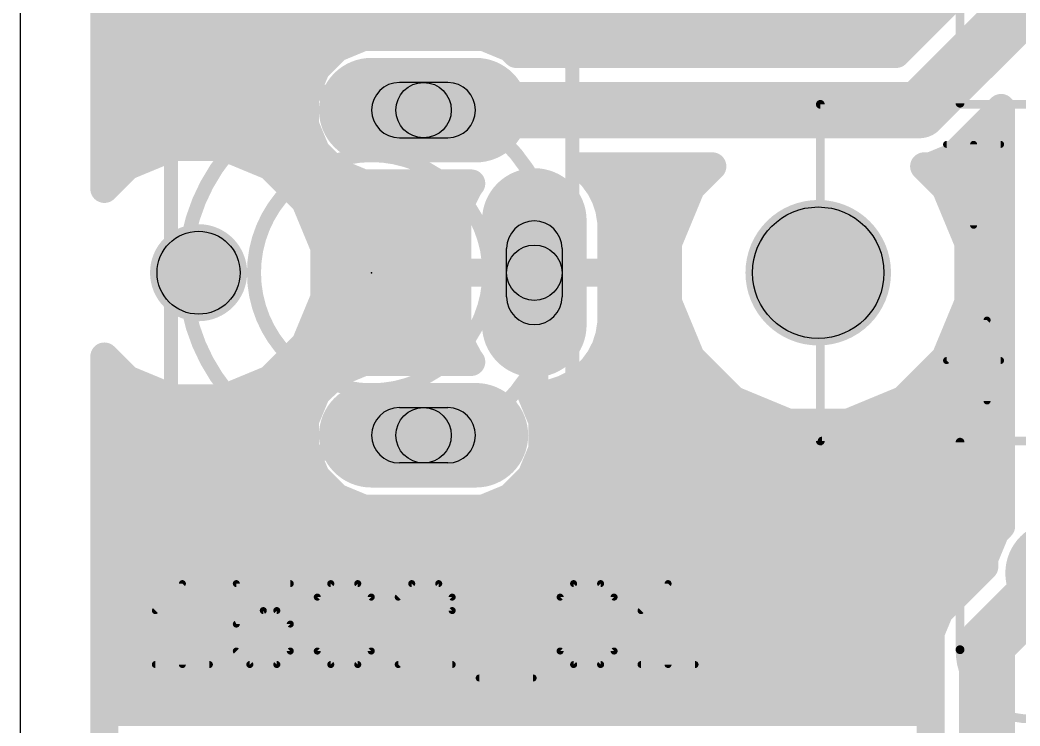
# Model space of a CAD drawing. Extents: x 0 to 35.2, y 0 to 45.7.
# Drawn here: x 0 to 14.45, y 30.28 to 40.48 of the extents above; entities that cross this region are included whole.
import ezdxf

# ---------------------------------------------------------------- set-up
doc = ezdxf.new("R2010")
doc.units = 0
for name, color, linetype in [('16', 175, 'CONTINUOUS'), ('17', 82, 'CONTINUOUS'), ('20', 7, 'CONTINUOUS'), ('21', 253, 'CONTINUOUS'), ('23', 7, 'CONTINUOUS'), ('25', 253, 'CONTINUOUS'), ('27', 253, 'CONTINUOUS'), ('29', 253, 'CONTINUOUS'), ('30', 253, 'CONTINUOUS'), ('44', 253, 'CONTINUOUS'), ('46', 140, 'CONTINUOUS'), ('51', 253, 'CONTINUOUS')]:
    doc.layers.add(name, color=color, linetype=linetype)

# ---------------------------------------------------------------- blocks, each defined once
blk = doc.blocks.new('LONGP100')
at = {"const_width": 1}
blk.add_lwpolyline([(-0.5, 0), (0.5, 0)], dxfattribs=at)
at = {"const_width": 0.5}
for points in [[(-0.5, 0.25, 1), (-0.5, -0.25)], [(0.5, -0.25, 1), (0.5, 0.25)]]:
    blk.add_lwpolyline(points, format="xyb", dxfattribs=at)
blk = doc.blocks.new('ROUNDP')
at = {"const_width": 0.5}
blk.add_lwpolyline([(0, -0.25, 1), (0, 0.25, 1), (0, -0.25)], format="xyb", dxfattribs=at)

msp = doc.modelspace()

# ---------------------------------------------------------------- linework, layer by layer
at = {"layer": '16'}
for points, const_width in [([(13.9296, 41.2665), (12.6559, 39.9928)], 0.4064), ([(12.9926, 39.18), (14.986, 41.1734)], 0.8128), ([(1.2192, 38.0419), (1.2192, 41.221)], 0.4064), ([(1.2192, 40.64), (13.3031, 40.64)], 0.4064), ([(1.2192, 40.2336), (4.9487, 40.2336)], 0.4064), ([(4.9651, 40.2404), (4.5753, 40.079)], 0.4064), ([(6.6949, 40.2404), (4.9651, 40.2404)], 0.4064), ([(7.0847, 40.079), (6.6949, 40.2404)], 0.4064), ([(6.7113, 40.2336), (12.8967, 40.2336)], 0.4064), ([(4.5753, 40.079), (4.277, 39.7807)], 0.4064), ([(7.1708, 39.9928), (7.0847, 40.079)], 0.4064), ([(12.6559, 39.9928), (7.1708, 39.9928)], 0.4064), ([(1.2192, 39.8272), (4.3236, 39.8272)], 0.4064), ([(4.277, 39.7807), (4.1156, 39.3909)], 0.4064), ([(1.2192, 39.4208), (4.128, 39.4208)], 0.4064), ([(4.1156, 39.3909), (4.1156, 38.9691)], 0.4064), ([(5.83, 39.18), (12.9926, 39.18)], 0.8128), ([(13.453, 38.4909), (14.1732, 39.2111)], 0.4064), ([(14.1732, 39.2111), (14.1732, 33.1678)], 0.4064), ([(1.2192, 39.0144), (4.1156, 39.0144)], 0.4064), ([(4.1156, 38.9691), (4.277, 38.5793)], 0.4064), ([(13.9765, 39.0144), (14.1732, 39.0144)], 0.4064), ([(1.2192, 38.608), (2.1187, 38.608)], 0.4064), ([(2.2181, 38.6492), (1.5495, 38.3722)], 0.4064), ([(2.9419, 38.6492), (2.2181, 38.6492)], 0.4064), ([(3.6105, 38.3722), (2.9419, 38.6492)], 0.4064), ([(3.0413, 38.608), (4.2652, 38.608)], 0.4064), ([(4.277, 38.5793), (4.5753, 38.281)], 0.4064), ([(13.5701, 38.608), (14.1732, 38.608)], 0.4064), ([(1.5495, 38.3722), (1.2192, 38.0419)], 0.4064), ([(4.1222, 37.8605), (3.6105, 38.3722)], 0.4064), ([(13.1543, 38.3672), (13.453, 38.4909)], 0.4064), ([(4.5753, 38.281), (4.9651, 38.1196)], 0.4064), ([(8.1539, 38.3316), (8.1049, 38.3672)], 0.4064), ([(8.1049, 38.3672), (10.0011, 38.3672)], 0.4064), ([(8.2776, 38.2079), (8.1539, 38.3316)], 0.4064), ([(10.0011, 38.3672), (9.6926, 38.0588)], 0.4064), ([(13.3706, 38.0588), (13.0621, 38.3672)], 0.4064), ([(13.0621, 38.3672), (13.1543, 38.3672)], 0.4064), ([(1.2192, 38.2016), (1.3789, 38.2016)], 0.4064), ([(3.7811, 38.2016), (4.7671, 38.2016)], 0.4064), ([(4.9651, 38.1196), (6.5183, 38.1196)], 0.4064), ([(6.5183, 38.1196), (6.4796, 38.0664)], 0.4064), ([(8.3804, 38.0664), (8.2776, 38.2079)], 0.4064), ([(8.2821, 38.2016), (9.8355, 38.2016)], 0.4064), ([(13.2277, 38.2016), (14.1732, 38.2016)], 0.4064), ([(6.4796, 38.0664), (6.4002, 37.9106)], 0.4064), ([(8.4598, 37.9106), (8.3804, 38.0664)], 0.4064), ([(9.6926, 38.0588), (9.3624, 37.2615)], 0.4064), ([(13.7008, 37.2615), (13.3706, 38.0588)], 0.4064), ([(4.3992, 37.1919), (4.1222, 37.8605)], 0.4064), ([(4.1493, 37.7952), (6.3627, 37.7952)], 0.4064), ([(6.4002, 37.9106), (6.3462, 37.7442)], 0.4064), ([(8.5138, 37.7442), (8.4598, 37.9106)], 0.4064), ([(8.4973, 37.7952), (9.5835, 37.7952)], 0.4064), ([(13.4797, 37.7952), (14.1732, 37.7952)], 0.4064), ([(6.3462, 37.7442), (6.3188, 37.5715)], 0.4064), ([(8.5412, 37.5715), (8.5138, 37.7442)], 0.4064), ([(6.3188, 37.5715), (6.3188, 36.83)], 0.4064), ([(8.5412, 36.83), (8.5412, 37.5715)], 0.4064), ([(4.3176, 37.3888), (6.3188, 37.3888)], 0.4064), ([(8.5412, 37.3888), (9.4151, 37.3888)], 0.4064), ([(13.6481, 37.3888), (14.1732, 37.3888)], 0.4064), ([(9.3624, 37.2615), (9.3624, 36.3985)], 0.4064), ([(13.7008, 36.3985), (13.7008, 37.2615)], 0.4064), ([(4.3992, 36.4681), (4.3992, 37.1919)], 0.4064), ([(4.3992, 36.9824), (6.3188, 36.9824)], 0.4064), ([(8.5412, 36.9824), (9.3624, 36.9824)], 0.4064), ([(13.7008, 36.9824), (14.1732, 36.9824)], 0.4064), ([(6.3188, 36.83), (7.43, 36.83)], 0.4064), ([(7.43, 36.83), (6.3188, 36.83)], 0.4064), ([(6.3188, 36.83), (6.3188, 36.0885)], 0.4064), ([(7.43, 36.83), (7.43, 36.83)], 0.4064), ([(7.43, 35.0648), (7.43, 36.83)], 0.4064), ([(7.43, 36.83), (7.43, 36.83)], 0.4064), ([(7.43, 36.83), (7.43, 35.0648)], 0.4064), ([(8.5412, 36.83), (7.43, 36.83)], 0.4064), ([(7.43, 36.83), (7.43, 36.83)], 0.4064), ([(7.43, 36.83), (8.5412, 36.83)], 0.4064), ([(8.5412, 36.0885), (8.5412, 36.83)], 0.4064), ([(4.3992, 36.576), (6.3188, 36.576)], 0.4064), ([(7.43, 36.576), (7.43, 36.576)], 0.4064), ([(8.5412, 36.576), (9.3624, 36.576)], 0.4064), ([(13.7008, 36.576), (14.1732, 36.576)], 0.4064), ([(4.1222, 35.7995), (4.3992, 36.4681)], 0.4064), ([(9.3624, 36.3985), (9.6926, 35.6012)], 0.4064), ([(13.3706, 35.6012), (13.7008, 36.3985)], 0.4064), ([(4.2755, 36.1696), (6.3188, 36.1696)], 0.4064), ([(6.3188, 36.0885), (6.3462, 35.9158)], 0.4064), ([(7.43, 36.1696), (7.43, 36.1696)], 0.4064), ([(8.5138, 35.9158), (8.5412, 36.0885)], 0.4064), ([(8.5412, 36.1696), (9.4572, 36.1696)], 0.4064), ([(13.606, 36.1696), (14.1732, 36.1696)], 0.4064), ([(6.3462, 35.9158), (6.4002, 35.7494)], 0.4064), ([(8.4598, 35.7494), (8.5138, 35.9158)], 0.4064), ([(3.6105, 35.2878), (4.1222, 35.7995)], 0.4064), ([(4.0859, 35.7632), (6.3957, 35.7632)], 0.4064), ([(6.4002, 35.7494), (6.4796, 35.5936)], 0.4064), ([(7.43, 35.7632), (7.43, 35.7632)], 0.4064), ([(8.3804, 35.5936), (8.4598, 35.7494)], 0.4064), ([(8.4643, 35.7632), (9.6256, 35.7632)], 0.4064), ([(13.4376, 35.7632), (14.1732, 35.7632)], 0.4064), ([(1.2192, 10.1019), (1.2192, 35.6181)], 0.4064), ([(1.2192, 35.6181), (1.5495, 35.2878)], 0.4064), ([(4.9651, 35.5404), (4.5753, 35.379)], 0.4064), ([(6.5183, 35.5404), (4.9651, 35.5404)], 0.4064), ([(6.4796, 35.5936), (6.5183, 35.5404)], 0.4064), ([(8.2776, 35.4521), (8.3804, 35.5936)], 0.4064), ([(9.6926, 35.6012), (10.3028, 34.991)], 0.4064), ([(12.7604, 34.991), (13.3706, 35.6012)], 0.4064), ([(1.2192, 35.3568), (1.4805, 35.3568)], 0.4064), ([(3.6795, 35.3568), (4.5532, 35.3568)], 0.4064), ([(4.5753, 35.379), (4.277, 35.0807)], 0.4064), ([(7.43, 35.3568), (7.43, 35.3568)], 0.4064), ([(8.1539, 35.3284), (8.2776, 35.4521)], 0.4064), ([(8.1823, 35.3568), (9.9371, 35.3568)], 0.4064), ([(13.1261, 35.3568), (14.1732, 35.3568)], 0.4064), ([(1.5495, 35.2878), (2.2181, 35.0108)], 0.4064), ([(2.9419, 35.0108), (3.6105, 35.2878)], 0.4064), ([(7.8566, 35.1462), (8.0124, 35.2256)], 0.4064), ([(8.0124, 35.2256), (8.1539, 35.3284)], 0.4064), ([(4.277, 35.0807), (4.1156, 34.6909)], 0.4064), ([(7.5444, 34.6909), (7.3895, 35.0648)], 0.4064), ([(7.3895, 35.0648), (7.43, 35.0648)], 0.4064), ([(7.43, 35.0648), (7.5175, 35.0648)], 0.4064), ([(7.5175, 35.0648), (7.6902, 35.0922)], 0.4064), ([(7.6902, 35.0922), (7.8566, 35.1462)], 0.4064), ([(1.2192, 34.9504), (4.2231, 34.9504)], 0.4064), ([(2.2181, 35.0108), (2.9419, 35.0108)], 0.4064), ([(7.4369, 34.9504), (10.401, 34.9504)], 0.4064), ([(10.3028, 34.991), (11.1001, 34.6608)], 0.4064), ([(11.9631, 34.6608), (12.7604, 34.991)], 0.4064), ([(12.6622, 34.9504), (14.1732, 34.9504)], 0.4064), ([(4.1156, 34.6909), (4.1156, 34.2691)], 0.4064), ([(7.5444, 34.2691), (7.5444, 34.6909)], 0.4064), ([(11.1001, 34.6608), (11.9631, 34.6608)], 0.4064), ([(1.2192, 34.544), (4.1156, 34.544)], 0.4064), ([(7.5444, 34.544), (14.1732, 34.544)], 0.4064), ([(4.1156, 34.2691), (4.277, 33.8793)], 0.4064), ([(7.383, 33.8793), (7.5444, 34.2691)], 0.4064), ([(1.2192, 34.1376), (4.1701, 34.1376)], 0.4064), ([(7.4899, 34.1376), (14.1732, 34.1376)], 0.4064), ([(4.277, 33.8793), (4.5753, 33.581)], 0.4064), ([(7.0847, 33.581), (7.383, 33.8793)], 0.4064), ([(1.2192, 33.7312), (4.4252, 33.7312)], 0.4064), ([(7.2348, 33.7312), (14.1732, 33.7312)], 0.4064), ([(4.5753, 33.581), (4.9651, 33.4196)], 0.4064), ([(6.6949, 33.4196), (7.0847, 33.581)], 0.4064), ([(1.2192, 33.3248), (14.1732, 33.3248)], 0.4064), ([(4.9651, 33.4196), (6.6949, 33.4196)], 0.4064), ([(14.1732, 33.1678), (14.0904, 33.085)], 0.4064), ([(14.0904, 33.085), (13.9296, 32.6967)], 0.4064), ([(1.2192, 32.9184), (14.0214, 32.9184)], 0.4064), ([(13.97, 31.4706), (14.986, 32.4866)], 0.8128), ([(13.9296, 32.6967), (13.9296, 32.5797)], 0.4064), ([(1.2192, 32.512), (13.8619, 32.512)], 0.4064), ([(13.9296, 32.5797), (13.2809, 31.931)], 0.4064), ([(1.2192, 32.1056), (13.4555, 32.1056)], 0.4064), ([(13.2809, 31.931), (13.1572, 31.6323)], 0.4064), ([(1.2192, 31.6992), (13.1849, 31.6992)], 0.4064), ([(13.1572, 31.6323), (13.1572, 28.8873)], 0.4064), ([(13.97, 27.94), (13.97, 31.4706)], 0.8128), ([(1.2192, 31.2928), (13.1572, 31.2928)], 0.4064), ([(1.2192, 30.8864), (13.1572, 30.8864)], 0.4064), ([(1.2192, 30.48), (13.1572, 30.48)], 0.4064)]:
    msp.add_lwpolyline(points, dxfattribs=dict(at, const_width=const_width))
for points, const_width in [([(1.2192, 40.7416, 1), (1.2192, 40.5384)], 0.2032), ([(13.3031, 40.5384, 1), (13.3031, 40.7416)], 0.2032), ([(1.2192, 40.3352, 1), (1.2192, 40.132)], 0.2032), ([(4.9651, 40.342, 1), (4.9651, 40.1388)], 0.2032), ([(5.004, 40.1465, 1), (4.9262, 40.3343)], 0.2032), ([(4.9487, 40.132, 1), (4.9487, 40.3352)], 0.2032), ([(6.7338, 40.3343, 1), (6.656, 40.1465)], 0.2032), ([(6.7113, 40.3352, 1), (6.7113, 40.132)], 0.2032), ([(6.6949, 40.1388, 1), (6.6949, 40.342)], 0.2032), ([(12.8967, 40.132, 1), (12.8967, 40.3352)], 0.2032), ([(4.5365, 40.1728, 1), (4.6142, 39.9851)], 0.2032), ([(4.6472, 40.0071, 1), (4.5035, 40.1508)], 0.2032), ([(7.1565, 40.1508, 1), (7.0128, 40.0071)], 0.2032), ([(7.0458, 39.9851, 1), (7.1235, 40.1728)], 0.2032), ([(7.1708, 40.0944, 1), (7.1708, 39.8912)], 0.2032), ([(7.099, 39.921, 1), (7.2427, 40.0646)], 0.2032), ([(12.5841, 40.0646, 1), (12.7278, 39.921)], 0.2032), ([(12.6559, 39.8912, 1), (12.6559, 40.0944)], 0.2032), ([(1.2192, 39.9288, 1), (1.2192, 39.7256)], 0.2032), ([(4.3236, 39.7256, 1), (4.3236, 39.9288)], 0.2032), ([(4.2052, 39.8525, 1), (4.3489, 39.7088)], 0.2032), ([(4.3709, 39.7418, 1), (4.1832, 39.8195)], 0.2032), ([(1.2192, 39.5224, 1), (1.2192, 39.3192)], 0.2032), ([(4.2172, 39.3909, 1), (4.014, 39.3909)], 0.2032), ([(4.128, 39.3192, 1), (4.128, 39.5224)], 0.2032), ([(5.83, 39.3832, 1), (5.83, 38.9768)], 0.4064), ([(12.9926, 38.9768, 1), (12.9926, 39.3832)], 0.4064), ([(4.0217, 39.4298, 1), (4.2095, 39.352)], 0.2032), ([(12.8489, 39.3237, 1), (13.1363, 39.0363)], 0.4064), ([(14.2748, 39.2111, 1), (14.0716, 39.2111)], 0.2032), ([(14.245, 39.1393, 1), (14.1014, 39.283)], 0.2032), ([(1.2192, 39.116, 1), (1.2192, 38.9128)], 0.2032), ([(4.2095, 39.008, 1), (4.0217, 38.9302)], 0.2032), ([(4.1156, 38.9128, 1), (4.1156, 39.116)], 0.2032), ([(13.9765, 39.116, 1), (13.9765, 38.9128)], 0.2032), ([(14.1732, 38.9128, 1), (14.1732, 39.116)], 0.2032), ([(4.014, 38.9691, 1), (4.2172, 38.9691)], 0.2032), ([(1.2192, 38.7096, 1), (1.2192, 38.5064)], 0.2032), ([(2.2181, 38.7508, 1), (2.2181, 38.5476)], 0.2032), ([(2.1187, 38.5064, 1), (2.1187, 38.7096)], 0.2032), ([(2.257, 38.5553, 1), (2.1793, 38.7431)], 0.2032), ([(2.9807, 38.7431, 1), (2.903, 38.5553)], 0.2032), ([(3.0413, 38.7096, 1), (3.0413, 38.5064)], 0.2032), ([(2.9419, 38.5476, 1), (2.9419, 38.7508)], 0.2032), ([(4.3489, 38.6512, 1), (4.2052, 38.5075)], 0.2032), ([(4.1832, 38.5405, 1), (4.3709, 38.6182)], 0.2032), ([(4.2652, 38.5064, 1), (4.2652, 38.7096)], 0.2032), ([(13.5701, 38.7096, 1), (13.5701, 38.5064)], 0.2032), ([(14.1732, 38.5064, 1), (14.1732, 38.7096)], 0.2032), ([(1.6213, 38.3004, 1), (1.4777, 38.4441)], 0.2032), ([(3.6823, 38.4441, 1), (3.5387, 38.3004)], 0.2032), ([(13.3812, 38.5628, 1), (13.5249, 38.4191)], 0.2032), ([(13.4919, 38.3971, 1), (13.4141, 38.5848)], 0.2032), ([(1.5106, 38.4661, 1), (1.5884, 38.2784)], 0.2032), ([(3.5716, 38.2784, 1), (3.6494, 38.4661)], 0.2032), ([(4.6142, 38.3749, 1), (4.5365, 38.1872)], 0.2032), ([(4.5035, 38.2092, 1), (4.6472, 38.3529)], 0.2032), ([(8.1646, 38.4494, 1), (8.0451, 38.285)], 0.2032), ([(8.1049, 38.4688, 1), (8.1049, 38.2656)], 0.2032), ([(8.2257, 38.4034, 1), (8.0821, 38.2597)], 0.2032), ([(8.0942, 38.2494, 1), (8.2136, 38.4138)], 0.2032), ([(10.0729, 38.2954, 1), (9.9293, 38.439)], 0.2032), ([(10.0011, 38.2656, 1), (10.0011, 38.4688)], 0.2032), ([(13.0621, 38.4688, 1), (13.0621, 38.2656)], 0.2032), ([(13.1339, 38.439, 1), (12.9903, 38.2954)], 0.2032), ([(13.1154, 38.4611, 1), (13.1932, 38.2733)], 0.2032), ([(13.1543, 38.2656, 1), (13.1543, 38.4688)], 0.2032), ([(1.2192, 38.3032, 1), (1.2192, 38.1)], 0.2032), ([(1.3789, 38.1, 1), (1.3789, 38.3032)], 0.2032), ([(3.7811, 38.3032, 1), (3.7811, 38.1)], 0.2032), ([(4.7671, 38.1, 1), (4.7671, 38.3032)], 0.2032), ([(4.9651, 38.2212, 1), (4.9651, 38.018)], 0.2032), ([(4.9262, 38.0257, 1), (5.004, 38.2135)], 0.2032), ([(6.6005, 38.0599, 1), (6.4361, 38.1793)], 0.2032), ([(6.5183, 38.018, 1), (6.5183, 38.2212)], 0.2032), ([(8.3598, 38.2676, 1), (8.1954, 38.1482)], 0.2032), ([(8.2821, 38.3032, 1), (8.2821, 38.1)], 0.2032), ([(8.2057, 38.1361, 1), (8.3494, 38.2797)], 0.2032), ([(9.8355, 38.1, 1), (9.8355, 38.3032)], 0.2032), ([(13.2277, 38.3032, 1), (13.2277, 38.1)], 0.2032), ([(14.1732, 38.1, 1), (14.1732, 38.3032)], 0.2032), ([(1.1474, 38.1138, 1), (1.291, 37.9701)], 0.2032), ([(1.1176, 38.0419, 1), (1.3208, 38.0419)], 0.2032), ([(6.3974, 38.1261, 1), (6.5618, 38.0067)], 0.2032), ([(6.5701, 38.0203, 1), (6.3891, 38.1125)], 0.2032), ([(8.4709, 38.1125, 1), (8.2899, 38.0203)], 0.2032), ([(8.2982, 38.0067, 1), (8.4626, 38.1261)], 0.2032), ([(9.6208, 38.1306, 1), (9.7645, 37.9869)], 0.2032), ([(9.7865, 38.0199, 1), (9.5988, 38.0976)], 0.2032), ([(13.4644, 38.0976, 1), (13.2767, 38.0199)], 0.2032), ([(13.2987, 37.9869, 1), (13.4424, 38.1306)], 0.2032), ([(4.2161, 37.8994, 1), (4.0284, 37.8216)], 0.2032), ([(4.1493, 37.8968, 1), (4.1493, 37.6936)], 0.2032), ([(4.0504, 37.7887, 1), (4.1941, 37.9323)], 0.2032), ([(6.3097, 37.9567, 1), (6.4907, 37.8644)], 0.2032), ([(6.4968, 37.8792, 1), (6.3036, 37.9419)], 0.2032), ([(6.3627, 37.6936, 1), (6.3627, 37.8968)], 0.2032), ([(8.5564, 37.9419, 1), (8.3632, 37.8792)], 0.2032), ([(8.3693, 37.8644, 1), (8.5503, 37.9567)], 0.2032), ([(8.4973, 37.8968, 1), (8.4973, 37.6936)], 0.2032), ([(9.5835, 37.6936, 1), (9.5835, 37.8968)], 0.2032), ([(13.4797, 37.8968, 1), (13.4797, 37.6936)], 0.2032), ([(14.1732, 37.6936, 1), (14.1732, 37.8968)], 0.2032), ([(6.2495, 37.7756, 1), (6.4428, 37.7128)], 0.2032), ([(6.4465, 37.7283, 1), (6.2458, 37.7601)], 0.2032), ([(8.6142, 37.7601, 1), (8.4135, 37.7283)], 0.2032), ([(8.4172, 37.7128, 1), (8.6105, 37.7756)], 0.2032), ([(6.4204, 37.5715, 1), (6.2172, 37.5715)], 0.2032), ([(8.6428, 37.5715, 1), (8.4396, 37.5715)], 0.2032), ([(4.3176, 37.4904, 1), (4.3176, 37.2872)], 0.2032), ([(6.2185, 37.5873, 1), (6.4191, 37.5556)], 0.2032), ([(6.3188, 37.2872, 1), (6.3188, 37.4904)], 0.2032), ([(8.5412, 37.4904, 1), (8.5412, 37.2872)], 0.2032), ([(8.4408, 37.5556, 1), (8.6415, 37.5873)], 0.2032), ([(9.4151, 37.2872, 1), (9.4151, 37.4904)], 0.2032), ([(13.6481, 37.4904, 1), (13.6481, 37.2872)], 0.2032), ([(14.1732, 37.2872, 1), (14.1732, 37.4904)], 0.2032), ([(9.464, 37.2615, 1), (9.2608, 37.2615)], 0.2032), ([(13.8024, 37.2615, 1), (13.5992, 37.2615)], 0.2032), ([(4.5008, 37.1919, 1), (4.2976, 37.1919)], 0.2032), ([(4.3053, 37.153, 1), (4.4931, 37.2307)], 0.2032), ([(9.2685, 37.3004, 1), (9.4563, 37.2226)], 0.2032), ([(13.6069, 37.2226, 1), (13.7947, 37.3004)], 0.2032), ([(4.3992, 37.084, 1), (4.3992, 36.8808)], 0.2032), ([(6.3188, 36.8808, 1), (6.3188, 37.084)], 0.2032), ([(8.5412, 37.084, 1), (8.5412, 36.8808)], 0.2032), ([(9.3624, 36.8808, 1), (9.3624, 37.084)], 0.2032), ([(13.7008, 37.084, 1), (13.7008, 36.8808)], 0.2032), ([(14.1732, 36.8808, 1), (14.1732, 37.084)], 0.2032), ([(6.3188, 36.9316, 1), (6.3188, 36.7284)], 0.2032), ([(6.3188, 36.9316, 1), (6.3188, 36.7284)], 0.2032), ([(6.4204, 36.83, 1), (6.2172, 36.83)], 0.2032), ([(7.5316, 36.83, 1), (7.3284, 36.83)], 0.2032), ([(7.5316, 36.83, 1), (7.3284, 36.83)], 0.2032), ([(7.43, 36.9316, 1), (7.43, 36.7284)], 0.2032), ([(7.5316, 36.83, 1), (7.3284, 36.83)], 0.2032), ([(7.43, 36.9316, 1), (7.43, 36.7284)], 0.2032), ([(7.5316, 36.83, 1), (7.3284, 36.83)], 0.2032), ([(7.43, 36.9316, 1), (7.43, 36.7284)], 0.2032), ([(7.43, 36.7284, 1), (7.43, 36.9316)], 0.2032), ([(7.43, 36.7284, 1), (7.43, 36.9316)], 0.2032), ([(7.43, 36.7284, 1), (7.43, 36.9316)], 0.2032), ([(8.6428, 36.83, 1), (8.4396, 36.83)], 0.2032), ([(8.5412, 36.7284, 1), (8.5412, 36.9316)], 0.2032), ([(8.5412, 36.7284, 1), (8.5412, 36.9316)], 0.2032), ([(6.2172, 36.83, 1), (6.4204, 36.83)], 0.2032), ([(7.3284, 36.83, 1), (7.5316, 36.83)], 0.2032), ([(7.3284, 36.83, 1), (7.5316, 36.83)], 0.2032), ([(8.4396, 36.83, 1), (8.6428, 36.83)], 0.2032), ([(4.3992, 36.6776, 1), (4.3992, 36.4744)], 0.2032), ([(6.3188, 36.4744, 1), (6.3188, 36.6776)], 0.2032), ([(7.43, 36.6776, 1), (7.43, 36.4744)], 0.2032), ([(7.43, 36.4744, 1), (7.43, 36.6776)], 0.2032), ([(8.5412, 36.6776, 1), (8.5412, 36.4744)], 0.2032), ([(9.3624, 36.4744, 1), (9.3624, 36.6776)], 0.2032), ([(13.7008, 36.6776, 1), (13.7008, 36.4744)], 0.2032), ([(14.1732, 36.4744, 1), (14.1732, 36.6776)], 0.2032), ([(4.2976, 36.4681, 1), (4.5008, 36.4681)], 0.2032), ([(4.4931, 36.4293, 1), (4.3053, 36.507)], 0.2032), ([(9.4563, 36.4374, 1), (9.2685, 36.3596)], 0.2032), ([(13.7947, 36.3596, 1), (13.6069, 36.4374)], 0.2032), ([(9.2608, 36.3985, 1), (9.464, 36.3985)], 0.2032), ([(13.5992, 36.3985, 1), (13.8024, 36.3985)], 0.2032), ([(4.2755, 36.2712, 1), (4.2755, 36.068)], 0.2032), ([(6.4191, 36.1044, 1), (6.2185, 36.0726)], 0.2032), ([(6.3188, 36.068, 1), (6.3188, 36.2712)], 0.2032), ([(7.43, 36.2712, 1), (7.43, 36.068)], 0.2032), ([(7.43, 36.068, 1), (7.43, 36.2712)], 0.2032), ([(8.5412, 36.2712, 1), (8.5412, 36.068)], 0.2032), ([(8.6415, 36.0726, 1), (8.4408, 36.1044)], 0.2032), ([(9.4572, 36.068, 1), (9.4572, 36.2712)], 0.2032), ([(13.606, 36.2712, 1), (13.606, 36.068)], 0.2032), ([(14.1732, 36.068, 1), (14.1732, 36.2712)], 0.2032), ([(6.2172, 36.0885, 1), (6.4204, 36.0885)], 0.2032), ([(6.4428, 35.9472, 1), (6.2495, 35.8844)], 0.2032), ([(8.6105, 35.8844, 1), (8.4172, 35.9472)], 0.2032), ([(8.4396, 36.0885, 1), (8.6428, 36.0885)], 0.2032), ([(4.1941, 35.7277, 1), (4.0504, 35.8713)], 0.2032), ([(6.2458, 35.8999, 1), (6.4465, 35.9317)], 0.2032), ([(8.4135, 35.9317, 1), (8.6142, 35.8999)], 0.2032), ([(4.0859, 35.8648, 1), (4.0859, 35.6616)], 0.2032), ([(4.0284, 35.8384, 1), (4.2161, 35.7606)], 0.2032), ([(6.4907, 35.7956, 1), (6.3097, 35.7033)], 0.2032), ([(6.3036, 35.7181, 1), (6.4968, 35.7808)], 0.2032), ([(6.3957, 35.6616, 1), (6.3957, 35.8648)], 0.2032), ([(7.43, 35.8648, 1), (7.43, 35.6616)], 0.2032), ([(7.43, 35.6616, 1), (7.43, 35.8648)], 0.2032), ([(8.3632, 35.7808, 1), (8.5564, 35.7181)], 0.2032), ([(8.4643, 35.8648, 1), (8.4643, 35.6616)], 0.2032), ([(8.5503, 35.7033, 1), (8.3693, 35.7956)], 0.2032), ([(9.6256, 35.6616, 1), (9.6256, 35.8648)], 0.2032), ([(13.4376, 35.8648, 1), (13.4376, 35.6616)], 0.2032), ([(14.1732, 35.6616, 1), (14.1732, 35.8648)], 0.2032), ([(1.3208, 35.6181, 1), (1.1176, 35.6181)], 0.2032), ([(1.291, 35.6899, 1), (1.1474, 35.5462)], 0.2032), ([(4.9651, 35.642, 1), (4.9651, 35.4388)], 0.2032), ([(5.004, 35.4465, 1), (4.9262, 35.6343)], 0.2032), ([(6.5618, 35.6533, 1), (6.3974, 35.5339)], 0.2032), ([(6.3891, 35.5475, 1), (6.5701, 35.6397)], 0.2032), ([(6.4361, 35.4807, 1), (6.6005, 35.6001)], 0.2032), ([(6.5183, 35.4388, 1), (6.5183, 35.642)], 0.2032), ([(8.2899, 35.6397, 1), (8.4709, 35.5475)], 0.2032), ([(8.4626, 35.5339, 1), (8.2982, 35.6533)], 0.2032), ([(9.7645, 35.6731, 1), (9.6208, 35.5294)], 0.2032), ([(9.5988, 35.5624, 1), (9.7865, 35.6401)], 0.2032), ([(13.2767, 35.6401, 1), (13.4644, 35.5624)], 0.2032), ([(13.4424, 35.5294, 1), (13.2987, 35.6731)], 0.2032), ([(1.2192, 35.4584, 1), (1.2192, 35.2552)], 0.2032), ([(1.4805, 35.2552, 1), (1.4805, 35.4584)], 0.2032), ([(3.6795, 35.4584, 1), (3.6795, 35.2552)], 0.2032), ([(4.5365, 35.4728, 1), (4.6142, 35.2851)], 0.2032), ([(4.6472, 35.3071, 1), (4.5035, 35.4508)], 0.2032), ([(4.5532, 35.2552, 1), (4.5532, 35.4584)], 0.2032), ([(7.43, 35.4584, 1), (7.43, 35.2552)], 0.2032), ([(7.43, 35.2552, 1), (7.43, 35.4584)], 0.2032), ([(8.1823, 35.4584, 1), (8.1823, 35.2552)], 0.2032), ([(8.1954, 35.5118, 1), (8.3598, 35.3924)], 0.2032), ([(8.3494, 35.3803, 1), (8.2057, 35.5239)], 0.2032), ([(9.9371, 35.2552, 1), (9.9371, 35.4584)], 0.2032), ([(13.1261, 35.4584, 1), (13.1261, 35.2552)], 0.2032), ([(14.1732, 35.2552, 1), (14.1732, 35.4584)], 0.2032), ([(1.5884, 35.3816, 1), (1.5106, 35.1939)], 0.2032), ([(1.4777, 35.2159, 1), (1.6213, 35.3596)], 0.2032), ([(3.5387, 35.3596, 1), (3.6823, 35.2159)], 0.2032), ([(3.6494, 35.1939, 1), (3.5716, 35.3816)], 0.2032), ([(7.9527, 35.3078, 1), (8.0721, 35.1434)], 0.2032), ([(8.0585, 35.1351, 1), (7.9663, 35.3161)], 0.2032), ([(8.0821, 35.4003, 1), (8.2257, 35.2566)], 0.2032), ([(8.2136, 35.2462, 1), (8.0942, 35.4106)], 0.2032), ([(4.2052, 35.1525, 1), (4.3489, 35.0088)], 0.2032), ([(4.3709, 35.0418, 1), (4.1832, 35.1195)], 0.2032), ([(7.3895, 35.1664, 1), (7.3895, 34.9632)], 0.2032), ([(7.4834, 35.1037, 1), (7.2957, 35.0259)], 0.2032), ([(7.43, 35.1664, 1), (7.43, 34.9632)], 0.2032), ([(7.5016, 35.1651, 1), (7.5333, 34.9645)], 0.2032), ([(7.43, 34.9632, 1), (7.43, 35.1664)], 0.2032), ([(7.5175, 34.9632, 1), (7.5175, 35.1664)], 0.2032), ([(7.6588, 35.1888, 1), (7.7216, 34.9955)], 0.2032), ([(7.7061, 34.9918, 1), (7.6743, 35.1925)], 0.2032), ([(7.8104, 35.2367, 1), (7.9027, 35.0557)], 0.2032), ([(7.8879, 35.0496, 1), (7.8252, 35.2428)], 0.2032), ([(1.2192, 35.052, 1), (1.2192, 34.8488)], 0.2032), ([(2.2181, 35.1124, 1), (2.2181, 34.9092)], 0.2032), ([(2.1793, 34.9169, 1), (2.257, 35.1047)], 0.2032), ([(2.903, 35.1047, 1), (2.9807, 34.9169)], 0.2032), ([(2.9419, 34.9092, 1), (2.9419, 35.1124)], 0.2032), ([(4.2231, 34.8488, 1), (4.2231, 35.052)], 0.2032), ([(7.3284, 35.0648, 1), (7.5316, 35.0648)], 0.2032), ([(7.3284, 35.0648, 1), (7.5316, 35.0648)], 0.2032), ([(7.4369, 35.052, 1), (7.4369, 34.8488)], 0.2032), ([(10.3417, 35.0849, 1), (10.264, 34.8972)], 0.2032), ([(10.231, 34.9192, 1), (10.3747, 35.0629)], 0.2032), ([(10.401, 34.8488, 1), (10.401, 35.052)], 0.2032), ([(12.6622, 35.052, 1), (12.6622, 34.8488)], 0.2032), ([(12.6885, 35.0629, 1), (12.8322, 34.9192)], 0.2032), ([(12.7992, 34.8972, 1), (12.7215, 35.0849)], 0.2032), ([(14.1732, 34.8488, 1), (14.1732, 35.052)], 0.2032), ([(4.2172, 34.6909, 1), (4.014, 34.6909)], 0.2032), ([(4.0217, 34.7298, 1), (4.2095, 34.652)], 0.2032), ([(7.646, 34.6909, 1), (7.4428, 34.6909)], 0.2032), ([(7.4505, 34.652, 1), (7.6383, 34.7298)], 0.2032), ([(11.1001, 34.7624, 1), (11.1001, 34.5592)], 0.2032), ([(11.0612, 34.5669, 1), (11.139, 34.7547)], 0.2032), ([(11.9242, 34.7547, 1), (12.002, 34.5669)], 0.2032), ([(11.9631, 34.5592, 1), (11.9631, 34.7624)], 0.2032), ([(1.2192, 34.6456, 1), (1.2192, 34.4424)], 0.2032), ([(4.1156, 34.4424, 1), (4.1156, 34.6456)], 0.2032), ([(7.5444, 34.6456, 1), (7.5444, 34.4424)], 0.2032), ([(14.1732, 34.4424, 1), (14.1732, 34.6456)], 0.2032), ([(4.2095, 34.308, 1), (4.0217, 34.2302)], 0.2032), ([(7.6383, 34.2302, 1), (7.4505, 34.308)], 0.2032), ([(1.2192, 34.2392, 1), (1.2192, 34.036)], 0.2032), ([(4.014, 34.2691, 1), (4.2172, 34.2691)], 0.2032), ([(4.1701, 34.036, 1), (4.1701, 34.2392)], 0.2032), ([(7.4899, 34.2392, 1), (7.4899, 34.036)], 0.2032), ([(7.4428, 34.2691, 1), (7.646, 34.2691)], 0.2032), ([(14.1732, 34.036, 1), (14.1732, 34.2392)], 0.2032), ([(4.3489, 33.9512, 1), (4.2052, 33.8075)], 0.2032), ([(4.1832, 33.8405, 1), (4.3709, 33.9182)], 0.2032), ([(7.2891, 33.9182, 1), (7.4768, 33.8405)], 0.2032), ([(7.4548, 33.8075, 1), (7.3111, 33.9512)], 0.2032), ([(1.2192, 33.8328, 1), (1.2192, 33.6296)], 0.2032), ([(4.4252, 33.6296, 1), (4.4252, 33.8328)], 0.2032), ([(7.2348, 33.8328, 1), (7.2348, 33.6296)], 0.2032), ([(14.1732, 33.6296, 1), (14.1732, 33.8328)], 0.2032), ([(4.6142, 33.6749, 1), (4.5365, 33.4872)], 0.2032), ([(4.5035, 33.5092, 1), (4.6472, 33.6529)], 0.2032), ([(7.0128, 33.6529, 1), (7.1565, 33.5092)], 0.2032), ([(7.1235, 33.4872, 1), (7.0458, 33.6749)], 0.2032), ([(1.2192, 33.4264, 1), (1.2192, 33.2232)], 0.2032), ([(4.9651, 33.5212, 1), (4.9651, 33.318)], 0.2032), ([(4.9262, 33.3257, 1), (5.004, 33.5135)], 0.2032), ([(6.656, 33.5135, 1), (6.7338, 33.3257)], 0.2032), ([(6.6949, 33.318, 1), (6.6949, 33.5212)], 0.2032), ([(14.1732, 33.2232, 1), (14.1732, 33.4264)], 0.2032), ([(14.0186, 33.1568, 1), (14.1623, 33.0132)], 0.2032), ([(14.1843, 33.0461, 1), (13.9966, 33.1239)], 0.2032), ([(14.0716, 33.1678, 1), (14.2748, 33.1678)], 0.2032), ([(14.245, 33.0959, 1), (14.1014, 33.2396)], 0.2032), ([(1.2192, 33.02, 1), (1.2192, 32.8168)], 0.2032), ([(14.0214, 32.8168, 1), (14.0214, 33.02)], 0.2032), ([(14.0312, 32.6967, 1), (13.828, 32.6967)], 0.2032), ([(13.8357, 32.7356, 1), (14.0235, 32.6579)], 0.2032), ([(1.2192, 32.6136, 1), (1.2192, 32.4104)], 0.2032), ([(13.828, 32.5797, 1), (14.0312, 32.5797)], 0.2032), ([(14.0014, 32.5078, 1), (13.8578, 32.6515)], 0.2032), ([(13.8619, 32.4104, 1), (13.8619, 32.6136)], 0.2032), ([(1.2192, 32.2072, 1), (1.2192, 32.004)], 0.2032), ([(13.4555, 32.004, 1), (13.4555, 32.2072)], 0.2032), ([(13.2091, 32.0029, 1), (13.3528, 31.8592)], 0.2032), ([(13.3748, 31.8921, 1), (13.1871, 31.9699)], 0.2032), ([(1.2192, 31.8008, 1), (1.2192, 31.5976)], 0.2032), ([(13.2588, 31.6323, 1), (13.0556, 31.6323)], 0.2032), ([(13.1849, 31.5976, 1), (13.1849, 31.8008)], 0.2032), ([(14.1732, 31.4706, 1), (13.7668, 31.4706)], 0.4064), ([(13.8263, 31.6143, 1), (14.1137, 31.3269)], 0.4064), ([(13.0633, 31.6712, 1), (13.2511, 31.5934)], 0.2032), ([(1.2192, 31.3944, 1), (1.2192, 31.1912)], 0.2032), ([(13.1572, 31.1912, 1), (13.1572, 31.3944)], 0.2032), ([(1.2192, 30.988, 1), (1.2192, 30.7848)], 0.2032), ([(13.1572, 30.7848, 1), (13.1572, 30.988)], 0.2032), ([(1.2192, 30.5816, 1), (1.2192, 30.3784)], 0.2032), ([(13.1572, 30.3784, 1), (13.1572, 30.5816)], 0.2032)]:
    msp.add_lwpolyline(points, format="xyb", dxfattribs=dict(at, const_width=const_width))
at = {"layer": '20'}
msp.add_line((0, 45.71), (0, 0), dxfattribs=at)
for centre, radius in [((11.5316, 36.83), 0.95), ((2.58, 36.83), 0.6)]:
    msp.add_circle(centre, radius, dxfattribs=at)
at = {"layer": '21'}
for points, const_width in [([(13.58, 42.28), (13.58, 39.28)], 0.127), ([(2.18, 33.93), (2.18, 39.73)], 0.2032), ([(7.98, 39.73), (7.98, 38.13)], 0.2032), ([(23.973, 39.2637), (11.5616, 39.2637)], 0.127), ([(11.5616, 34.3987), (11.5616, 39.2637)], 0.127), ([(7.98, 35.53), (7.98, 33.93)], 0.2032), ([(11.587, 34.3963), (23.9984, 34.3963)], 0.127), ([(13.58, 34.38), (13.58, 31.38)], 0.127), ([(6.98, 32.93), (3.18, 32.93)], 0.2032)]:
    msp.add_lwpolyline(points, dxfattribs=dict(at, const_width=const_width))
for points, const_width in [([(3.18, 40.73, 0.4142), (2.18, 39.73)], 0.2032), ([(7.98, 39.73, 0.4142), (6.98, 40.73)], 0.2032), ([(2.2308, 39.73, 1), (2.1292, 39.73)], 0.1016), ([(2.1292, 39.73, 1), (2.2308, 39.73)], 0.1016), ([(8.0308, 39.73, 1), (7.9292, 39.73)], 0.1016), ([(7.9292, 39.73, 1), (8.0308, 39.73)], 0.1016), ([(11.5934, 39.2637, 1), (11.5298, 39.2637)], 0.0635), ([(11.5616, 39.2955, 1), (11.5616, 39.2319)], 0.0635), ([(13.5482, 39.28, 1), (13.6118, 39.28)], 0.0635), ([(5.08, 35.13, 1), (5.08, 38.53, 1), (5.08, 35.13)], 0.2032), ([(7.9292, 38.13, 1), (8.0308, 38.13)], 0.1016), ([(8.0308, 35.53, 1), (7.9292, 35.53)], 0.1016), ([(11.5298, 34.3987, 1), (11.5934, 34.3987)], 0.0635), ([(11.587, 34.4281, 1), (11.587, 34.3646)], 0.0635), ([(13.6118, 34.38, 1), (13.5482, 34.38)], 0.0635), ([(2.18, 33.93, 0.4142), (3.18, 32.93)], 0.2032), ([(2.2308, 33.93, 1), (2.1292, 33.93)], 0.1016), ([(2.1292, 33.93, 1), (2.2308, 33.93)], 0.1016), ([(6.98, 32.93, 0.4142), (7.98, 33.93)], 0.2032), ([(8.0308, 33.93, 1), (7.9292, 33.93)], 0.1016), ([(7.9292, 33.93, 1), (8.0308, 33.93)], 0.1016), ([(3.18, 32.9808, 1), (3.18, 32.8792)], 0.1016), ([(3.18, 32.8792, 1), (3.18, 32.9808)], 0.1016), ([(6.98, 32.9808, 1), (6.98, 32.8792)], 0.1016), ([(6.98, 32.8792, 1), (6.98, 32.9808)], 0.1016), ([(13.6118, 31.38, 1), (13.5482, 31.38)], 0.0635), ([(13.5482, 31.38, 1), (13.6118, 31.38)], 0.0635), ([(13.58, 31.38, 0.4142), (14.58, 30.38)], 0.127)]:
    msp.add_lwpolyline(points, format="xyb", dxfattribs=dict(at, const_width=const_width))
at = {"layer": '23'}
msp.add_point((5.08, 36.83), dxfattribs=at)
at = {"layer": '25', "const_width": 0.1016}
for points in [[(13.3858, 38.6852), (14.1654, 38.6852)], [(13.7756, 37.5158), (13.7756, 38.6852)]]:
    msp.add_lwpolyline(points, dxfattribs=at)
at = {"layer": '25', "const_width": 0.0508}
for points in [[(13.3858, 38.7106, 1), (13.3858, 38.6598)], [(13.801, 38.6852, 1), (13.7502, 38.6852)], [(14.1654, 38.6598, 1), (14.1654, 38.7106)], [(13.7502, 37.5158, 1), (13.801, 37.5158)]]:
    msp.add_lwpolyline(points, format="xyb", dxfattribs=at)
at = {"layer": '27', "const_width": 0.1016}
for points in [[(13.9705, 36.1452), (13.3858, 35.5605)], [(13.9705, 34.9758), (13.9705, 36.1452)], [(13.3858, 35.5605), (14.1654, 35.5605)], [(1.9558, 31.9454), (2.3456, 32.3352)], [(2.3456, 32.3352), (2.3456, 31.1658)], [(3.9048, 32.3352), (3.1252, 32.3352)], [(3.1252, 32.3352), (3.1252, 31.7505)], [(4.2946, 32.1403), (4.4895, 32.3352)], [(4.4895, 32.3352), (4.8793, 32.3352)], [(4.8793, 32.3352), (5.0742, 32.1403)], [(5.6589, 32.3352), (5.464, 32.1403)], [(6.0487, 32.3352), (5.6589, 32.3352)], [(6.2436, 32.1403), (6.0487, 32.3352)], [(7.8028, 32.1403), (7.9977, 32.3352)], [(7.9977, 32.3352), (8.3875, 32.3352)], [(8.3875, 32.3352), (8.5824, 32.1403)], [(8.9722, 31.9454), (9.362, 32.3352)], [(9.362, 32.3352), (9.362, 31.1658)], [(4.2946, 31.3607), (4.2946, 32.1403)], [(4.2946, 31.3607), (5.0742, 32.1403)], [(5.0742, 32.1403), (5.0742, 31.3607)], [(6.2436, 31.9454), (6.2436, 32.1403)], [(7.8028, 31.3607), (7.8028, 32.1403)], [(7.8028, 31.3607), (8.5824, 32.1403)], [(8.5824, 32.1403), (8.5824, 31.3607)], [(3.1252, 31.7505), (3.515, 31.9454)], [(3.515, 31.9454), (3.7099, 31.9454)], [(3.7099, 31.9454), (3.9048, 31.7505)], [(5.464, 31.1658), (6.2436, 31.9454)], [(3.9048, 31.7505), (3.9048, 31.3607)], [(3.3201, 31.1658), (3.1252, 31.3607)], [(3.9048, 31.3607), (3.7099, 31.1658)], [(4.4895, 31.1658), (4.2946, 31.3607)], [(5.0742, 31.3607), (4.8793, 31.1658)], [(7.9977, 31.1658), (7.8028, 31.3607)], [(8.5824, 31.3607), (8.3875, 31.1658)], [(1.9558, 31.1658), (2.7354, 31.1658)], [(3.7099, 31.1658), (3.3201, 31.1658)], [(4.8793, 31.1658), (4.4895, 31.1658)], [(6.2436, 31.1658), (5.464, 31.1658)], [(8.3875, 31.1658), (7.9977, 31.1658)], [(8.9722, 31.1658), (9.7518, 31.1658)], [(6.6334, 30.9709), (7.413, 30.9709)]]:
    msp.add_lwpolyline(points, dxfattribs=at)
at = {"layer": '27', "const_width": 0.0508}
for points in [[(13.9959, 36.1452, 1), (13.9451, 36.1452)], [(13.9885, 36.1272, 1), (13.9525, 36.1632)], [(13.3678, 35.5785, 1), (13.4038, 35.5425)], [(13.3858, 35.5859, 1), (13.3858, 35.5351)], [(14.1654, 35.5351, 1), (14.1654, 35.5859)], [(13.9451, 34.9758, 1), (13.9959, 34.9758)], [(2.371, 32.3352, 1), (2.3202, 32.3352)], [(2.3636, 32.3172, 1), (2.3276, 32.3532)], [(3.1252, 32.3606, 1), (3.1252, 32.3098)], [(3.1506, 32.3352, 1), (3.0998, 32.3352)], [(3.9048, 32.3098, 1), (3.9048, 32.3606)], [(4.4895, 32.3606, 1), (4.4895, 32.3098)], [(4.5075, 32.3172, 1), (4.4715, 32.3532)], [(4.8973, 32.3532, 1), (4.8613, 32.3172)], [(4.8793, 32.3098, 1), (4.8793, 32.3606)], [(5.6589, 32.3606, 1), (5.6589, 32.3098)], [(5.6768, 32.3172, 1), (5.6409, 32.3532)], [(6.0666, 32.3532, 1), (6.0307, 32.3172)], [(6.0487, 32.3098, 1), (6.0487, 32.3606)], [(7.9977, 32.3606, 1), (7.9977, 32.3098)], [(8.0156, 32.3172, 1), (7.9797, 32.3532)], [(8.4054, 32.3532, 1), (8.3695, 32.3172)], [(8.3875, 32.3098, 1), (8.3875, 32.3606)], [(9.3874, 32.3352, 1), (9.3366, 32.3352)], [(9.3799, 32.3172, 1), (9.344, 32.3532)], [(4.2766, 32.1583, 1), (4.3126, 32.1223)], [(4.32, 32.1403, 1), (4.2692, 32.1403)], [(5.0996, 32.1403, 1), (5.0488, 32.1403)], [(5.0922, 32.1223, 1), (5.0562, 32.1583)], [(5.0562, 32.1223, 1), (5.0922, 32.1583)], [(5.446, 32.1583, 1), (5.482, 32.1223)], [(6.269, 32.1403, 1), (6.2182, 32.1403)], [(6.2256, 32.1223, 1), (6.2615, 32.1583)], [(7.7848, 32.1583, 1), (7.8207, 32.1223)], [(7.8282, 32.1403, 1), (7.7774, 32.1403)], [(8.6078, 32.1403, 1), (8.557, 32.1403)], [(8.6003, 32.1223, 1), (8.5644, 32.1583)], [(8.5644, 32.1223, 1), (8.6003, 32.1583)], [(1.9378, 31.9634, 1), (1.9738, 31.9274)], [(3.515, 31.9708, 1), (3.515, 31.92)], [(3.5264, 31.9227, 1), (3.5036, 31.9681)], [(3.7279, 31.9634, 1), (3.6919, 31.9274)], [(3.7099, 31.92, 1), (3.7099, 31.9708)], [(6.2182, 31.9454, 1), (6.269, 31.9454)], [(6.2615, 31.9274, 1), (6.2256, 31.9634)], [(8.9542, 31.9634, 1), (8.9901, 31.9274)], [(3.1138, 31.7732, 1), (3.1366, 31.7278)], [(3.9302, 31.7505, 1), (3.8794, 31.7505)], [(3.8868, 31.7325, 1), (3.9228, 31.7685)], [(3.0998, 31.7505, 1), (3.1506, 31.7505)], [(3.1432, 31.3787, 1), (3.1072, 31.3427)], [(3.8794, 31.3607, 1), (3.9302, 31.3607)], [(3.9228, 31.3427, 1), (3.8868, 31.3787)], [(4.3126, 31.3787, 1), (4.2766, 31.3427)], [(4.2766, 31.3787, 1), (4.3126, 31.3427)], [(4.2692, 31.3607, 1), (4.32, 31.3607)], [(5.0488, 31.3607, 1), (5.0996, 31.3607)], [(5.0922, 31.3427, 1), (5.0562, 31.3787)], [(7.8207, 31.3787, 1), (7.7848, 31.3427)], [(7.7848, 31.3787, 1), (7.8207, 31.3427)], [(7.7774, 31.3607, 1), (7.8282, 31.3607)], [(8.557, 31.3607, 1), (8.6078, 31.3607)], [(8.6003, 31.3427, 1), (8.5644, 31.3787)], [(1.9558, 31.1912, 1), (1.9558, 31.1404)], [(2.7354, 31.1404, 1), (2.7354, 31.1912)], [(3.3201, 31.1912, 1), (3.3201, 31.1404)], [(3.3021, 31.1478, 1), (3.3381, 31.1838)], [(3.6919, 31.1838, 1), (3.7279, 31.1478)], [(3.7099, 31.1404, 1), (3.7099, 31.1912)], [(4.4895, 31.1912, 1), (4.4895, 31.1404)], [(4.4715, 31.1478, 1), (4.5075, 31.1838)], [(4.8613, 31.1838, 1), (4.8973, 31.1478)], [(4.8793, 31.1404, 1), (4.8793, 31.1912)], [(5.446, 31.1838, 1), (5.482, 31.1478)], [(5.464, 31.1912, 1), (5.464, 31.1404)], [(6.2436, 31.1404, 1), (6.2436, 31.1912)], [(7.9977, 31.1912, 1), (7.9977, 31.1404)], [(7.9797, 31.1478, 1), (8.0156, 31.1838)], [(8.3695, 31.1838, 1), (8.4054, 31.1478)], [(8.3875, 31.1404, 1), (8.3875, 31.1912)], [(8.9722, 31.1912, 1), (8.9722, 31.1404)], [(9.7518, 31.1404, 1), (9.7518, 31.1912)], [(2.3202, 31.1658, 1), (2.371, 31.1658)], [(9.3366, 31.1658, 1), (9.3874, 31.1658)], [(6.6334, 30.9963, 1), (6.6334, 30.9455)], [(7.413, 30.9455, 1), (7.413, 30.9963)]]:
    msp.add_lwpolyline(points, format="xyb", dxfattribs=at)
at = {"layer": '29'}
for points, const_width in [([(11.5316, 36.3042, 1), (11.5316, 37.3558, 1), (11.5316, 36.3042)], 1.0516), ([(2.58, 36.4792, 1), (2.58, 37.1808, 1), (2.58, 36.4792)], 0.7016)]:
    msp.add_lwpolyline(points, format="xyb", dxfattribs=dict(at, const_width=const_width))
at = {"layer": '30'}
for points, const_width in [([(11.5316, 36.3042, 1), (11.5316, 37.3558, 1), (11.5316, 36.3042)], 1.0516), ([(2.58, 36.4792, 1), (2.58, 37.1808, 1), (2.58, 36.4792)], 0.7016)]:
    msp.add_lwpolyline(points, format="xyb", dxfattribs=dict(at, const_width=const_width))
at = {"layer": '44'}
for centre in [(5.83, 39.18), (7.43, 36.83), (5.83, 34.48)]:
    msp.add_circle(centre, 0.4, dxfattribs=at)
at = {"layer": '46'}
for p, q in [((6.18, 39.58), (5.48, 39.58)), ((5.48, 38.78), (6.18, 38.78)), ((7.03, 36.48), (7.03, 37.18)), ((7.83, 37.18), (7.83, 36.48)), ((5.48, 34.88), (6.18, 34.88)), ((6.18, 34.08), (5.48, 34.08))]:
    msp.add_line(p, q, dxfattribs=at)
for centre, start, end in [((5.48, 39.18), 90, 180), ((6.18, 39.18), 0, 90), ((5.48, 39.18), 180, 270), ((6.18, 39.18), 270, 0), ((7.43, 37.18), 90, 180), ((7.43, 37.18), 0, 90), ((7.43, 36.48), 180, 270), ((7.43, 36.48), 270, 0), ((5.48, 34.48), 90, 180), ((6.18, 34.48), 0, 90), ((5.48, 34.48), 180, 270), ((6.18, 34.48), 270, 0)]:
    msp.add_arc(centre, 0.4, start, end, dxfattribs=at)
at = {"layer": '51'}
for points, const_width in [([(5.08, 34.13, 1), (5.08, 39.53, 1), (5.08, 34.13)], 0.2032), ([(8.0308, 38.13, 1), (7.9292, 38.13)], 0.1016), ([(7.9292, 35.53, 1), (8.0308, 35.53)], 0.1016)]:
    msp.add_lwpolyline(points, format="xyb", dxfattribs=dict(at, const_width=const_width))
at = {"layer": '51', "const_width": 0.2032}
msp.add_lwpolyline([(7.98, 38.13), (7.98, 35.53)], dxfattribs=at)

# ---------------------------------------------------------------- block references
at = {"layer": '17'}
for name, p, xscale, yscale in [('LONGP100', (5.83, 39.18), 1.308, 1.308), ('LONGP100', (5.83, 39.18), 1.308, 1.308), ('LONGP100', (5.83, 34.48), 1.308, 1.308), ('LONGP100', (5.83, 34.48), 1.308, 1.308), ('ROUNDP', (14.986, 32.4866), 1.3, 1.3), ('ROUNDP', (14.986, 32.4866), 1.3, 1.3)]:
    msp.add_blockref(name, p, dxfattribs=dict(at, xscale=xscale, yscale=yscale))
at = {"layer": '17', "xscale": 1.308, "yscale": 1.308, "rotation": 270}
msp.add_blockref('LONGP100', (7.43, 36.83), dxfattribs=at)
msp.add_blockref('LONGP100', (7.43, 36.83), dxfattribs=at)
at = {"layer": '29'}
for name, p, xscale, yscale, rotation in [('ROUNDP', (14.986, 41.1734), 1.5032, 1.5032, 180), ('LONGP100', (7.43, 36.83), 1.5112, 1.5112, 270)]:
    msp.add_blockref(name, p, dxfattribs=dict(at, xscale=xscale, yscale=yscale, rotation=rotation))
for name, p, xscale, yscale in [('LONGP100', (5.83, 39.18), 1.5112, 1.5112), ('LONGP100', (5.83, 34.48), 1.5112, 1.5112), ('ROUNDP', (14.986, 32.4866), 1.5032, 1.5032)]:
    msp.add_blockref(name, p, dxfattribs=dict(at, xscale=xscale, yscale=yscale))
at = {"layer": '30'}
for name, p, xscale, yscale, rotation in [('ROUNDP', (14.986, 41.1734), 1.5032, 1.5032, 180), ('LONGP100', (7.43, 36.83), 1.5112, 1.5112, 270)]:
    msp.add_blockref(name, p, dxfattribs=dict(at, xscale=xscale, yscale=yscale, rotation=rotation))
for name, p, xscale, yscale in [('LONGP100', (5.83, 39.18), 1.5112, 1.5112), ('LONGP100', (5.83, 34.48), 1.5112, 1.5112), ('ROUNDP', (14.986, 32.4866), 1.5032, 1.5032)]:
    msp.add_blockref(name, p, dxfattribs=dict(at, xscale=xscale, yscale=yscale))

doc.saveas('drawing.dxf')
